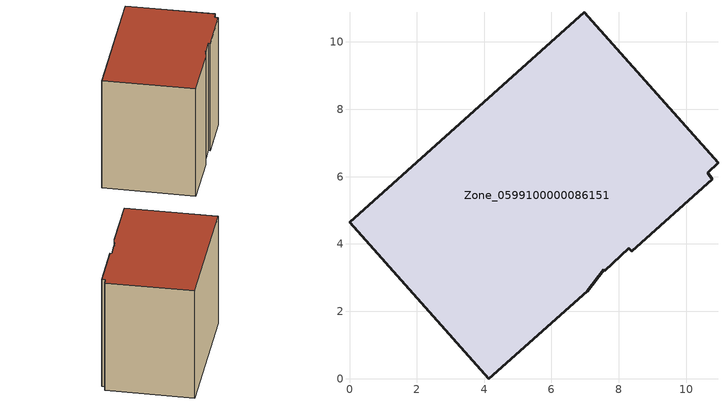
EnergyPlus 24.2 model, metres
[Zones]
Zone_0599100000086151
 floor ground (C_G): 10.78,5.92 8.38,3.78 8.29,3.87 7.59,3.2 7.55,3.24 7.06,2.6 4.14,0 0,4.65 6.97,10.88 10.95,6.41 10.64,6.12 z0
 wall outside (C_F): 10.95,6.41 6.97,10.88 0,4.65 4.14,0 7.06,2.6 7.55,3.24 7.59,3.2 8.29,3.87 8.38,3.78 10.78,5.92 10.64,6.12 10.95,6.41 z0:8.24
 roof outside (C_R): 8.38,3.78 10.78,5.92 10.64,6.12 10.95,6.41 6.97,10.88 0,4.65 4.14,0 7.06,2.6 7.55,3.24 7.59,3.2 8.29,3.87 z8.24
[BUILDING]
Pand.0599100000086151: North Axis=0; Terrain=City; Loads Convergence Tolerance Value=0.04; Temperature Convergence Tolerance Value=0.4; Solar Distribution=FullExterior; Maximum Number of Warmup Days=25; Minimum Number of Warmup Days=1
[Site:Location]
Rotterdam.The.Hague.AP_ZH_NLD Design_Conditions: Latitude=51.96; Longitude=4.45; Time Zone=1; Elevation=-4.5
[SITE:GROUNDTEMPERATURE:BUILDINGSURFACE]
18, 18, 18, 18, 18, 18, 18, 18, 18, 18, 18, 18
[MATERIAL] Thermal Absorptance=0.9; Solar Absorptance=0.7; Visible Absorptance=0.7
Name | Roughness | Thickness | Conductivity | Density | Specific Heat
G.TC.1965-1974 | MediumSmooth | 0.15 | 0.882353 | 540 | 1210
F.TC.1965-1974 | Rough | 0.3 | 0.697674 | 1920 | 840
R.TC.1965-1974 | MediumRough | 0.2 | 0.232558 | 1500 | 1000
[CONSTRUCTION]
C_G: G.TC.1965-1974
C_F: F.TC.1965-1974
C_R: R.TC.1965-1974
[ZONE]
Zone_0599100000086151: Type=1; Multiplier=1; Ceiling Height=Autocalculate; Volume=Autocalculate; Floor Area=autocalculate; Part of Total Floor Area=Yes
[ZONEINFILTRATION:DESIGNFLOWRATE]
Infil_Zone_0599100000086151: Zone or ZoneList or Space or SpaceList=Zone_0599100000086151; Schedule=AlwaysOn; Design Flow Rate Calculation Method=Flow/Area; Flow Rate per Floor Area=0.003; Constant Term Coefficient=1; Temperature Term Coefficient=0; Velocity Term Coefficient=0; Velocity Squared Term Coefficient=0
[HVACTEMPLATE:ZONE:IDEALLOADSAIRSYSTEM]
Zone_0599100000086151: Maximum Heating Supply Air Temperature=50; Minimum Cooling Supply Air Temperature=13; Maximum Heating Supply Air Humidity Ratio=0.0156; Minimum Cooling Supply Air Humidity Ratio=0.0077; Heating Limit=NoLimit; Cooling Limit=NoLimit; Dehumidification Control Type=ConstantSensibleHeatRatio; Cooling Sensible Heat Ratio=0.7; Dehumidification Setpoint=60; Humidification Control Type=None; Humidification Setpoint=30; Outdoor Air Method=None; Outdoor Air Flow Rate per Person=0.00944; Outdoor Air Flow Rate per Zone Floor Area=0; Outdoor Air Flow Rate per Zone=0; Demand Controlled Ventilation Type=None; Outdoor Air Economizer Type=NoEconomizer; Heat Recovery Type=None; Sensible Heat Recovery Effectiveness=0.7; Latent Heat Recovery Effectiveness=0.65
[ZONECONTROL:THERMOSTAT]
ThermostatControl_Zone_0599100000086151: Zone or ZoneList=Zone_0599100000086151; Control Type Schedule=DualSetpointControlType; Control 1=Thermostat_Zone_0599100000086151; Temperature Difference Between Cutout And Setpoint=0
[THERMOSTATSETPOINT:DUALSETPOINT]
Thermostat_Zone_0599100000086151: Heating Setpoint Temperature Schedule=HeatingSetpoint_Zone_0599100000086151; Cooling Setpoint Temperature Schedule=CoolingSetpoint_Zone_0599100000086151
[SCHEDULE:COMPACT]
HeatingSetpoint_Zone_0599100000086151: Through: 12/31, For: AllDays, Until: 24:00, 21
CoolingSetpoint_Zone_0599100000086151: Through: 12/31, For: AllDays, Until: 24:00, 24
DualSetpointControlType: Through: 12/31, For: AllDays, Until: 24:00, 4
AlwaysOn: Through: 12/31, For: AllDays, Until: 24:00, 1
